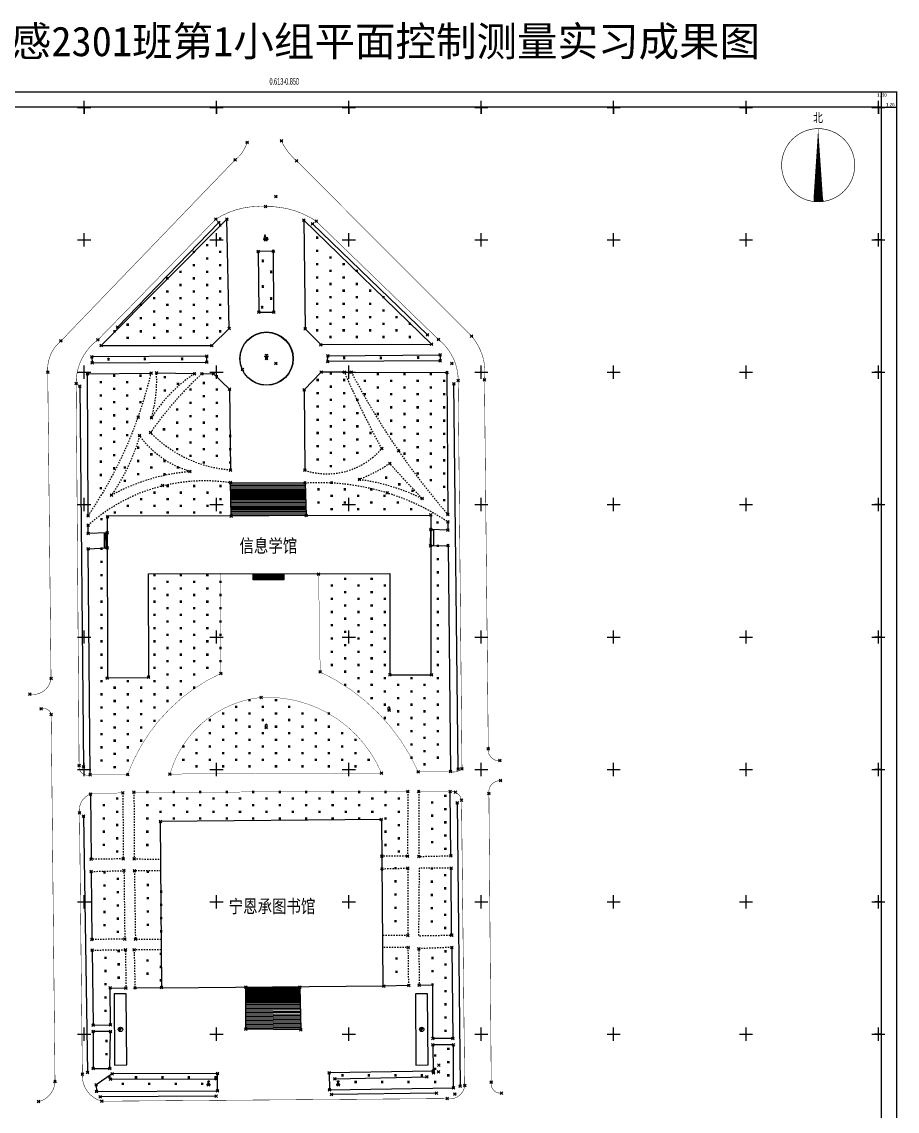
# Model space of a CAD drawing. Extents: x 807 to 1344, y 588 to 1295.
# Drawn here: x 976.2 to 1306.9, y 883.7 to 1295.1 of the extents above; entities that cross this region are included whole.
import ezdxf
from ezdxf.enums import TextEntityAlignment as Align

# ---------------------------------------------------------------- set-up
doc = ezdxf.new("R2010")
doc.units = 0
doc.header["$LTSCALE"] = 0.5
doc.header["$PDMODE"] = 35
doc.header["$PDSIZE"] = 0.5
doc.linetypes.add('X6', pattern=[2, 1, -1])
doc.layers.get('0').update_dxf_attribs({"linetype": 'CONTINUOUS'})
doc.layers.add('ASSIST', color=7, linetype='CONTINUOUS', plot=False)
for name, color, linetype in [('DLDW', 11, 'CONTINUOUS'), ('DLSS', 4, 'CONTINUOUS'), ('JMD', 6, 'CONTINUOUS'), ('TK', 7, 'CONTINUOUS'), ('ZBTZ', 3, 'CONTINUOUS'), ('ZDH', 1, 'CONTINUOUS')]:
    doc.layers.add(name, color=color, linetype=linetype)
doc.styles.add('HZ', font='rs.shx', dxfattribs={"width": 0.8, "bigfont": 'hztxt.shx'})
doc.styles.add('中等线体', font='')
doc.styles.add('等线体', font='simhei.ttf')
doc.styles.add('长等线体', font='', dxfattribs={"width": 0.8})
doc.styles.add('黑体', font='simhei.ttf')
doc.styles.get('中等线体').set_extended_font_data('FZZhongDengXian-Z07S')
doc.styles.get('长等线体').set_extended_font_data('FZXiDengXian-Z06S')
doc.linetypes.add('1137', pattern='A,0,-1e-09,[146,AAA.SHX,S=1,R=0,X=0,Y=0],-10', length=10)

# ---------------------------------------------------------------- blocks, each defined once
blk = doc.blocks.new('*U23')
at = {"linetype": 'Continuous'}
for points in [[(1.33, 1.33), (2, 0), (1, 4)], [(1.33, 1.33), (1, 4), (1, 0)], [(1.33, 1.33), (1, 0), (2, 0)]]:
    blk.add_solid(points, dxfattribs=at)
blk = doc.blocks.new('*U22')
at = {"linetype": 'Continuous'}
for points in [[(2.67, 0.67), (2.5, 2), (2.5, 0)], [(2.67, 0.67), (3, 0), (2.5, 2)], [(2.67, 0.67), (2.5, 0), (3, 0)]]:
    blk.add_solid(points, dxfattribs=at)
blk = doc.blocks.new('gc021')
for p, q in [((0.5, 0), (-0.5, 4)), ((-0.5, 0), (0.5, 0)), ((1, 0), (1, 2)), ((1, 2), (1.5, 0)), ((1.5, 0), (1, 0))]:
    blk.add_line(p, q)
for points in [[(-1.5, 0), (-0.5, 4)], [(-1.5, 0), (-0.5, 0)], [(1, 2), (0.5, 0), (1, 0)]]:
    blk.add_lwpolyline(points)
at = {"linetype": 'Continuous'}
for name in ['*U23', '*U22']:
    blk.add_blockref(name, (-1.5, 0), dxfattribs=at)
blk = doc.blocks.new('gc020')
at = {"linetype": 'Continuous', "flags": 128}
for points in [[(-1.2, 1.5), (-1.2, 2)], [(-0.6, 0.5), (-0.6, 1)], [(0, 0.5), (0, 2.5)], [(0.6, 0.5), (0.6, 1)], [(1.2, 1.5), (1.2, 2)]]:
    blk.add_lwpolyline(points, dxfattribs=at)
at = {"linetype": 'Continuous'}
blk.add_circle((0, 0), 0.5, dxfattribs=at)
for centre in [(-0.6, 2.5), (0, 1.5), (0.6, 2.5)]:
    blk.add_arc(centre, 0.6, 0, 180, dxfattribs=at)
blk = doc.blocks.new('gc122')
blk.add_circle((0, 0), 0.5)
blk = doc.blocks.new('gc107')
blk.add_hatch(color=256).paths.add_polyline_path([(-0.95, 0), (-0.95, 0.6), (0.95, 0.6), (0.95, 0)])
for points in [[(-1.35, 0), (1.35, 0)], [(-0.55, 0.6), (-0.2, 2)], [(0.55, 0.6), (0.2, 2)]]:
    blk.add_lwpolyline(points)
blk.add_lwpolyline([(-0.95, 0), (-0.95, 0.6), (0.95, 0.6), (0.95, 0)], close=True)
blk.add_circle((0, 2.55), 0.55)
blk = doc.blocks.new('gc106')
for p, q in [((-1, 0), (1, 0)), ((-0.6, 0), (-0.6, 2)), ((0.6, 0), (0.6, 2))]:
    blk.add_line(p, q)
blk.add_arc((0, 2), 0.6, 0, 180)
blk = doc.blocks.new('gc124')
for p, q in [((-0.75, 1.5), (0, 0)), ((-0.75, 0), (0.75, 0)), ((0, 0), (0, 1.5)), ((0, 0), (0.75, 1.5))]:
    blk.add_line(p, q)
blk = doc.blocks.new('gc182')
blk.add_line((0, 0), (0, 1.5))
blk.add_circle((0, 2), 0.5)
blk = doc.blocks.new('gc379')
for p, q in [((-0.4, 1.6), (-0.4, 0)), ((0.4, 1.6), (0.4, 0))]:
    blk.add_line(p, q)
blk = doc.blocks.new('gc297')
h = blk.add_hatch(color=256)
edge = h.paths.add_edge_path()
edge.add_line((-0.65, -1.25), (-0.4, -1.25))
edge.add_line((-0.4, -1.25), (-0.4, 0.15))
edge.add_line((-0.4, 0.15), (0.2, 0.15))
edge.add_arc((0.2, 0.7), 0.55, 270, 450)
edge.add_line((0.2, 1.25), (-0.65, 1.25))
edge.add_line((-0.65, 1.25), (-0.65, 0.15))
edge.add_line((-0.65, 0.15), (-0.65, -1.25))
edge = h.paths.add_edge_path(flags=16)
edge.add_arc((0.2, 0.7), 0.3, 270, 450)
edge.add_line((0.2, 1), (-0.4, 1))
edge.add_line((-0.4, 1), (-0.4, 0.4))
edge.add_line((-0.4, 0.4), (0.2, 0.4))
for p, q in [((-0.65, 1.25), (0.2, 1.25)), ((-0.65, 1.25), (-0.65, 0.15)), ((-0.65, 0.15), (-0.65, -1.25)), ((-0.4, 1), (-0.4, 0.4)), ((-0.4, 1), (0.2, 1)), ((-0.4, 0.4), (0.2, 0.4)), ((-0.4, 0.15), (0.2, 0.15)), ((-0.4, 0.15), (-0.4, -1.25)), ((-0.65, -1.25), (-0.4, -1.25))]:
    blk.add_line(p, q)
blk.add_circle((0, 0), 1.65)
for radius in [0.55, 0.3]:
    blk.add_arc((0.2, 0.7), radius, 270, 90)
blk = doc.blocks.new('aczbz')
for p, q in [((1.95, -14.21), (1.93, -14.28)), ((1.93, -14.28), (1.93, -14.64)), ((1.98, -14.64), (1.95, -14.21))]:
    blk.add_line(p, q)
at = {"const_width": 0.25}
blk.add_lwpolyline([(-14.88, 0, 1), (14.88, 0, 1)], format="xyb", close=True, dxfattribs=at)
blk.add_lwpolyline([(0, 14.8, 0, 3.8, 0), (0.03, -13.31, 3.8, 3.8, 0), (0.03, -14.25, 3.8, 3.8, 0)], format="xyseb")
at = {"const_width": 3.8}
blk.add_lwpolyline([(0.01, -14.21), (0.01, -14.69)], dxfattribs=at)
at = {"style": 'HZ'}
blk.add_text('北', height=4, dxfattribs=at).set_placement((-0.06, 19.36), align=Align.MIDDLE)

msp = doc.modelspace()

# ---------------------------------------------------------------- linework, layer by layer
at = {"linetype": 'Continuous'}
msp.add_circle((1068.68, 1167.91), 10.06, dxfattribs=at)
at = {"layer": 'ASSIST', "linetype": 'Continuous', "flags": 128}
for points in [[(1055.34, 1108.44), (1055.09, 1121.12), (1083.18, 1120.98), (1083.67, 1108.62)], [(1130.7, 1103.38), (1131.67, 1103.38), (1131.78, 1097.19), (1130.59, 1097.22)], [(1007.45, 1102.04), (1008.46, 1102.06), (1008.48, 1096.44), (1007.48, 1096.38)], [(1007.45, 1102.03), (1008.46, 1102.06), (1008.48, 1096.44), (1007.48, 1096.38)], [(1063.58, 1084.35), (1063.62, 1086.65), (1075.13, 1086.65), (1075.21, 1084.38)], [(1060.78, 914.74), (1060.77, 930.58), (1081.22, 930.58), (1081.56, 914.48)]]:
    msp.add_lwpolyline(points, close=True, dxfattribs=at)
at = {"layer": 'DLDW', "linetype": 'Continuous'}
msp.add_circle((1068.64, 1167.86), 9.99, dxfattribs=at)
at = {"layer": 'DLSS', "linetype": 'Continuous', "flags": 128}
for points, const_width in [([(1061.3, 1249.57, -0.158404), (1056.74, 1242.91), (991, 1174.58, 0.24374), (985.99, 1162.83), (987.24, 1047.15, -0.430685), (979.28, 1041.17)], 0.175), ([(1156.8, 1016.1, -0.485346), (1152.42, 1020.6), (1150.97, 1159.91, 0.215964), (1146.11, 1176.37), (1080.01, 1242.58, -0.10717), (1074.25, 1250.1)], 0.175), ([(1138.1, 1011.94, 0.23806), (1142.48, 1012.98), (1141.05, 1159.58, 0.231253), (1133.57, 1175.15), (1087.41, 1219.81, 0.156271), (1068.27, 1225.31, 0.162016), (1049.52, 1220.58), (1004.97, 1175.01, 0.245251), (996.75, 1158.45), (997.84, 1014.29, 0.544826), (1002.01, 1010.73)], 0.175), ([(1002.01, 1010.73), (1016.19, 1010.92, -0.199091), (1051.4, 1049.04), (1051.4, 1086.95)], 0.125), ([(1138.1, 1011.94), (1125.98, 1011.81, 0.180804), (1088.92, 1049.58), (1088.3, 1086.57)], 0.125), ([(983.5, 1035.69, -0.433817), (987.3, 1033.53), (988.74, 894.96, -0.336595), (982.52, 887.34)], 0.175), ([(1157.41, 890.53, -0.49517), (1153.53, 894.65), (1152.65, 1003.73, -0.468189), (1157.07, 1008.54)], 0.175), ([(1002.16, 1003.5, 0.354811), (997.99, 996.42), (999.08, 897.7, 0.360819), (1006.48, 887.49), (1136.88, 888.49, 0.439233), (1143.51, 893.4), (1142.3, 1001.16, 0.402054), (1138.01, 1004.39)], 0.175)]:
    msp.add_lwpolyline(points, format="xyb", dxfattribs=dict(at, const_width=const_width))
for points in [[(1006.12, 1172.86), (1047.95, 1172.81), (1054.52, 1179.31), (1053.7, 1220.58), (1006.12, 1172.86)], [(1082.73, 1220.22), (1083.29, 1179.12), (1089.21, 1173.17), (1130.98, 1173.36), (1082.73, 1220.22)], [(1065.43, 1208.41), (1065.68, 1185.45), (1071.4, 1185.4), (1071.22, 1208.43), (1065.43, 1208.41)], [(1002.68, 1168.53), (1002.74, 1166.31), (1046.07, 1166.6), (1046.05, 1168.81), (1002.68, 1168.53)], [(1134.22, 1169.28), (1134.24, 1167.03), (1091.74, 1166.8), (1091.82, 1168.97), (1134.22, 1169.28)], [(1001.24, 1108.57), (1000.98, 1162.21), (1025.03, 1162.44)], [(1027.07, 1162.51), (1041.38, 1162.22)], [(1044.21, 1162.22), (1048.56, 1162.17), (1054.71, 1156.35), (1055.04, 1125.8)], [(1098.11, 1162.84), (1089.33, 1162.8), (1082.89, 1156.14), (1083.14, 1125.72)], [(1100.67, 1162.83), (1136.82, 1162.64), (1137.12, 1109.09)], [(1008.46, 1102.06), (1001.24, 1101.9), (1001.26, 1105.07)], [(1137.18, 1106.28), (1137.16, 1103.15), (1130.7, 1103.38)], [(1002.01, 1010.73), (1001.22, 1096.07), (1008.48, 1096.44)], [(1130.59, 1097.22), (1137.2, 1097.28), (1138.1, 1011.94)], [(1138.3, 980.19), (1138.01, 1004.39)], [(1002.16, 1003.5), (1002.36, 978.88)], [(1138.54, 950.21), (1138.39, 975.47)], [(1002.38, 974.23), (1002.7, 948.53)], [(1002.73, 944.57), (1003.1, 916.26), (1009.69, 916.29), (1009.58, 930.28), (1015.51, 930.17)], [(1138.62, 945.58), (1139.06, 911.19), (1131.49, 911.18), (1131.53, 931.16), (1126.25, 931.28)], [(1018.96, 930.26), (1028.95, 930.45)], [(1122.38, 931.2), (1112.95, 930.96)], [(1092.26, 898.15), (1092.39, 891.85), (1139.24, 892.5), (1139.28, 908.78), (1131.5, 908.75), (1131.65, 898.84), (1092.26, 898.15)], [(1004.28, 893.66), (1004.39, 891.12), (1050.15, 891.46), (1050.15, 897.95), (1010.3, 897.79), (1004.28, 893.66)]]:
    msp.add_lwpolyline(points, dxfattribs=at)
at = {"layer": 'DLSS', "linetype": 'X6', "flags": 128}
for points in [[(1001.24, 1108.57, 0.032898), (1011.93, 1126.56, 0.032898), (1020.17, 1145.8, 0.013619), (1022.83, 1154.05, 0.013619), (1025.03, 1162.44)], [(1055.04, 1125.8, -0.18565), (1024.86, 1139.95, -0.05277), (1044.21, 1162.22)], [(1041.38, 1162.22, 0.104745), (1025.14, 1145.49, 0.086709), (1027.07, 1162.51)], [(1083.14, 1125.72, 0.302383), (1112.2, 1133.94, -0.023537), (1098.11, 1162.84)], [(1100.67, 1162.83, 0.015667), (1109.15, 1147.67, 0.015667), (1118.56, 1133.07, 0.013682), (1127.51, 1120.82, 0.013682), (1137.12, 1109.09)], [(1020.7, 1138.83, -0.083109), (1010.06, 1116.36, -0.106533), (1039.72, 1125.34, -0.170498), (1020.7, 1138.83)], [(1115.23, 1128.31, -0.058652), (1103.75, 1122.32, -0.083518), (1127.49, 1115.04, -0.010408), (1115.23, 1128.31)], [(1001.26, 1105.07, -0.060999), (1014.42, 1114.22, -0.060999), (1029.39, 1119.93, -0.049129), (1042.18, 1121.79, -0.049129), (1055.09, 1121.12)], [(1083.18, 1120.98, -0.045242), (1098.87, 1120.54, -0.045242), (1114.22, 1117.27, -0.036769), (1126.11, 1112.62, -0.036769), (1137.18, 1106.28)]]:
    msp.add_lwpolyline(points, format="xyb", dxfattribs=at)
at = {"layer": 'DLSS', "linetype": 'Continuous', "const_width": 0.125, "flags": 128}
msp.add_lwpolyline([(1032.16, 1011.03, -0.305974), (1066.58, 1039.99, -0.314408), (1112.07, 1011.39)], format="xyb", close=True, dxfattribs=at)
at = {"layer": 'DLSS', "linetype": 'Continuous', "flags": 128}
for points, const_width in [([(1002.01, 1010.73), (1016.19, 1010.92)], 0.075), ([(1002.16, 1003.5), (1014.36, 1003.95)], 0.125), ([(1018.56, 1004.16), (1121.98, 1004.4)], 0.125), ([(1126.12, 1004.41), (1138.01, 1004.39)], 0.125)]:
    msp.add_lwpolyline(points, dxfattribs=dict(at, const_width=const_width))
at = {"layer": 'DLSS', "linetype": 'X6', "flags": 128}
for points in [[(1014.36, 1003.95), (1014.53, 978.98), (1002.36, 978.88)], [(1018.56, 1004.16), (1018.69, 979), (1028.66, 978.86)], [(1121.98, 1004.4), (1121.94, 979.97), (1112.18, 980.07)], [(1126.12, 1004.41), (1126.21, 979.91), (1138.3, 980.19)], [(1112.27, 975.27), (1121.97, 975.5), (1122, 950.11), (1112.64, 950.11)], [(1138.39, 975.47), (1126.3, 975.47), (1126.07, 949.98), (1138.54, 950.21)], [(1002.38, 974.23), (1014.79, 974.57), (1015.1, 948.73), (1002.7, 948.53)], [(1028.7, 974.52), (1018.73, 974.52), (1019.11, 948.73), (1028.75, 948.73)], [(1002.73, 944.57), (1015.37, 944.64), (1015.51, 930.17)], [(1028.8, 944.66), (1018.63, 944.66), (1018.96, 930.26)], [(1122.38, 931.2), (1122.19, 945.53), (1112.58, 945.53)], [(1138.62, 945.58), (1126.24, 945.09), (1126.25, 931.28)]]:
    msp.add_lwpolyline(points, dxfattribs=at)
at = {"layer": 'DLSS', "linetype": 'Continuous', "flags": 128}
for points in [[(1015.64, 928.1), (1011.15, 928.06), (1011.26, 901.12), (1015.88, 901.22)], [(1129.43, 928.06), (1124.94, 928.02), (1125.05, 901.08), (1129.67, 901.18)], [(1003.11, 899.84), (1009.5, 899.85), (1009.72, 913.82), (1003.11, 913.85)]]:
    msp.add_lwpolyline(points, close=True, dxfattribs=at)
at = {"layer": 'JMD', "linetype": 'Continuous'}
for p, q in [((1055.09, 1121.12), (1083.18, 1120.98)), ((1055.1, 1120.62), (1083.2, 1120.49)), ((1055.11, 1120.12), (1083.22, 1120.01)), ((1055.12, 1119.62), (1083.24, 1119.52)), ((1055.13, 1119.12), (1083.26, 1119.03)), ((1055.14, 1118.62), (1083.28, 1118.54)), ((1055.15, 1118.12), (1083.3, 1118.06)), ((1055.16, 1117.62), (1083.32, 1117.57)), ((1055.17, 1117.12), (1083.33, 1117.08)), ((1055.18, 1116.62), (1083.35, 1116.59)), ((1055.19, 1116.12), (1083.37, 1116.11)), ((1055.2, 1115.62), (1083.39, 1115.62)), ((1055.21, 1115.12), (1083.41, 1115.13)), ((1055.22, 1114.62), (1083.43, 1114.64)), ((1055.23, 1114.12), (1083.45, 1114.16)), ((1055.24, 1113.62), (1083.47, 1113.67)), ((1055.25, 1113.12), (1083.49, 1113.18)), ((1055.26, 1112.62), (1083.51, 1112.69)), ((1055.27, 1112.12), (1083.53, 1112.21)), ((1055.28, 1111.62), (1083.55, 1111.72)), ((1055.29, 1111.12), (1083.57, 1111.23)), ((1055.29, 1110.62), (1083.58, 1110.74)), ((1055.3, 1110.12), (1083.6, 1110.26)), ((1055.31, 1109.62), (1083.62, 1109.77)), ((1055.32, 1109.12), (1083.64, 1109.28)), ((1055.33, 1108.62), (1083.66, 1108.79)), ((1007.46, 1102.03), (1007.48, 1096.38)), ((1007.96, 1102.04), (1008.03, 1096.4)), ((1008.46, 1102.06), (1008.48, 1096.44)), ((1063.61, 1086.15), (1075.15, 1086.16)), ((1063.62, 1086.65), (1075.13, 1086.65)), ((1063.58, 1084.65), (1075.2, 1084.68)), ((1063.59, 1085.15), (1075.18, 1085.17)), ((1063.6, 1085.65), (1075.17, 1085.66)), ((1060.77, 930.58), (1081.22, 930.58)), ((1060.77, 930.08), (1081.23, 930.07)), ((1060.77, 929.58), (1081.24, 929.56)), ((1060.77, 929.08), (1081.25, 929.05)), ((1060.77, 928.58), (1081.26, 928.55)), ((1060.77, 928.08), (1081.27, 928.04)), ((1060.77, 927.58), (1081.28, 927.53)), ((1060.77, 927.08), (1081.3, 927.02)), ((1060.77, 926.58), (1081.31, 926.51)), ((1060.77, 926.08), (1081.32, 926.01)), ((1060.77, 925.58), (1081.33, 925.5)), ((1060.77, 925.08), (1081.34, 924.99)), ((1060.77, 924.58), (1081.35, 924.48)), ((1060.77, 924.08), (1081.36, 923.97)), ((1060.77, 923.58), (1081.37, 923.47)), ((1060.77, 923.08), (1081.38, 922.96)), ((1060.77, 922.58), (1081.39, 922.45)), ((1060.77, 922.08), (1081.4, 921.94)), ((1060.77, 921.58), (1081.41, 921.43)), ((1060.77, 921.08), (1081.42, 920.93)), ((1060.77, 920.58), (1081.43, 920.42)), ((1060.77, 920.08), (1081.44, 919.91)), ((1060.77, 919.58), (1081.45, 919.4)), ((1060.77, 919.08), (1081.46, 918.89)), ((1060.77, 918.58), (1081.47, 918.39)), ((1060.77, 918.08), (1081.49, 917.88)), ((1060.77, 917.58), (1081.5, 917.37)), ((1060.77, 917.08), (1081.51, 916.86)), ((1060.77, 916.58), (1081.52, 916.36)), ((1060.77, 916.08), (1081.53, 915.85)), ((1060.78, 915.58), (1081.54, 915.34)), ((1060.78, 915.08), (1081.55, 914.83))]:
    msp.add_line(p, q, dxfattribs=at)
for points in [[(1055.34, 1108.44), (1055.09, 1121.12)], [(1083.18, 1120.98), (1083.67, 1108.62)], [(1130.7, 1103.38), (1131.67, 1103.38)], [(1007.45, 1102.03), (1008.46, 1102.06)], [(1007.58, 1102.06), (1008.46, 1102.06)], [(1008.48, 1096.44), (1007.48, 1096.38)], [(1008.48, 1096.44), (1007.48, 1096.38)], [(1131.78, 1097.19), (1130.59, 1097.22)], [(1063.58, 1084.35), (1063.62, 1086.65)], [(1075.13, 1086.65), (1075.21, 1084.38)], [(1060.78, 914.74), (1060.77, 930.58)], [(1060.78, 914.74), (1060.77, 930.58)], [(1081.22, 930.58), (1081.56, 914.48)], [(1081.22, 930.58), (1081.56, 914.48)]]:
    msp.add_lwpolyline(points, dxfattribs=at)
at = {"layer": 'JMD', "linetype": 'Continuous', "flags": 128}
for points in [[(1008.46, 1108.42), (1008.57, 1047.42), (1024.13, 1047.45), (1024.05, 1086.6), (1115.19, 1086.77), (1115.27, 1048.5), (1130.9, 1048.53), (1130.79, 1108.65)], [(1028.49, 993.09), (1029.03, 930.34), (1112.73, 931.06), (1112.19, 993.81)]]:
    msp.add_lwpolyline(points, close=True, dxfattribs=at)
at = {"layer": 'TK', "linetype": 'Continuous'}
for p, q in [((1300.9, 1262.82), (1300.9, 1268.32)), ((999.78, 1260.27), (999.78, 1265.27)), ((1049.78, 1260.27), (1049.78, 1265.27)), ((1099.78, 1260.27), (1099.78, 1265.27)), ((1149.78, 1260.27), (1149.78, 1265.27)), ((1199.78, 1260.27), (1199.78, 1265.27)), ((1249.78, 1260.27), (1249.78, 1265.27)), ((1299.78, 1260.27), (1299.78, 1265.27)), ((997.28, 1262.77), (1002.28, 1262.77)), ((999.78, 1262.82), (999.78, 1260.32)), ((1047.28, 1262.77), (1052.28, 1262.77)), ((1049.78, 1262.82), (1049.78, 1260.32)), ((1097.28, 1262.77), (1102.28, 1262.77)), ((1099.78, 1262.82), (1099.78, 1260.32)), ((1147.28, 1262.77), (1152.28, 1262.77)), ((1149.78, 1262.82), (1149.78, 1260.32)), ((1197.28, 1262.77), (1202.28, 1262.77)), ((1199.78, 1262.82), (1199.78, 1260.32)), ((1247.28, 1262.77), (1252.28, 1262.77)), ((1249.78, 1262.82), (1249.78, 1260.32)), ((1297.28, 1262.77), (1302.28, 1262.77)), ((1300.9, 1262.77), (1298.4, 1262.77)), ((1299.78, 1262.82), (1299.78, 1260.32)), ((1300.9, 1262.82), (1306.4, 1262.82)), ((999.78, 1210.27), (999.78, 1215.27)), ((1049.78, 1210.27), (1049.78, 1215.27)), ((1099.78, 1210.27), (1099.78, 1215.27)), ((1149.78, 1210.27), (1149.78, 1215.27)), ((1199.78, 1210.27), (1199.78, 1215.27)), ((1249.78, 1210.27), (1249.78, 1215.27)), ((1299.78, 1210.27), (1299.78, 1215.27)), ((997.28, 1212.77), (1002.28, 1212.77)), ((1047.28, 1212.77), (1052.28, 1212.77)), ((1097.28, 1212.77), (1102.28, 1212.77)), ((1147.28, 1212.77), (1152.28, 1212.77)), ((1197.28, 1212.77), (1202.28, 1212.77)), ((1247.28, 1212.77), (1252.28, 1212.77)), ((1297.28, 1212.77), (1302.28, 1212.77)), ((1300.9, 1212.77), (1298.4, 1212.77)), ((999.78, 1160.27), (999.78, 1165.27)), ((1049.78, 1160.27), (1049.78, 1165.27)), ((1099.78, 1160.27), (1099.78, 1165.27)), ((1149.78, 1160.27), (1149.78, 1165.27)), ((1199.78, 1160.27), (1199.78, 1165.27)), ((1249.78, 1160.27), (1249.78, 1165.27)), ((1299.78, 1160.27), (1299.78, 1165.27)), ((997.28, 1162.77), (1002.28, 1162.77)), ((1047.28, 1162.77), (1052.28, 1162.77)), ((1097.28, 1162.77), (1102.28, 1162.77)), ((1147.28, 1162.77), (1152.28, 1162.77)), ((1197.28, 1162.77), (1202.28, 1162.77)), ((1247.28, 1162.77), (1252.28, 1162.77)), ((1297.28, 1162.77), (1302.28, 1162.77)), ((1300.9, 1162.77), (1298.4, 1162.77)), ((999.78, 1110.27), (999.78, 1115.27)), ((1049.78, 1110.27), (1049.78, 1115.27)), ((1099.78, 1110.27), (1099.78, 1115.27)), ((1149.78, 1110.27), (1149.78, 1115.27)), ((1199.78, 1110.27), (1199.78, 1115.27)), ((1249.78, 1110.27), (1249.78, 1115.27)), ((1299.78, 1110.27), (1299.78, 1115.27)), ((997.28, 1112.77), (1002.28, 1112.77)), ((1047.28, 1112.77), (1052.28, 1112.77)), ((1097.28, 1112.77), (1102.28, 1112.77)), ((1147.28, 1112.77), (1152.28, 1112.77)), ((1197.28, 1112.77), (1202.28, 1112.77)), ((1247.28, 1112.77), (1252.28, 1112.77)), ((1297.28, 1112.77), (1302.28, 1112.77)), ((1300.9, 1112.77), (1298.4, 1112.77)), ((997.28, 1062.77), (1002.28, 1062.77)), ((999.78, 1060.27), (999.78, 1065.27)), ((1047.28, 1062.77), (1052.28, 1062.77)), ((1049.78, 1060.27), (1049.78, 1065.27)), ((1097.28, 1062.77), (1102.28, 1062.77)), ((1099.78, 1060.27), (1099.78, 1065.27)), ((1147.28, 1062.77), (1152.28, 1062.77)), ((1149.78, 1060.27), (1149.78, 1065.27)), ((1197.28, 1062.77), (1202.28, 1062.77)), ((1199.78, 1060.27), (1199.78, 1065.27)), ((1247.28, 1062.77), (1252.28, 1062.77)), ((1249.78, 1060.27), (1249.78, 1065.27)), ((1297.28, 1062.77), (1302.28, 1062.77)), ((1300.9, 1062.77), (1298.4, 1062.77)), ((1299.78, 1060.27), (1299.78, 1065.27)), ((997.28, 1012.77), (1002.28, 1012.77)), ((999.78, 1010.27), (999.78, 1015.27)), ((1047.28, 1012.77), (1052.28, 1012.77)), ((1049.78, 1010.27), (1049.78, 1015.27)), ((1097.28, 1012.77), (1102.28, 1012.77)), ((1099.78, 1010.27), (1099.78, 1015.27)), ((1147.28, 1012.77), (1152.28, 1012.77)), ((1149.78, 1010.27), (1149.78, 1015.27)), ((1197.28, 1012.77), (1202.28, 1012.77)), ((1199.78, 1010.27), (1199.78, 1015.27)), ((1247.28, 1012.77), (1252.28, 1012.77)), ((1249.78, 1010.27), (1249.78, 1015.27)), ((1297.28, 1012.77), (1302.28, 1012.77)), ((1300.9, 1012.77), (1298.4, 1012.77)), ((1299.78, 1010.27), (1299.78, 1015.27)), ((997.28, 962.77), (1002.28, 962.77)), ((999.78, 960.27), (999.78, 965.27)), ((1047.28, 962.77), (1052.28, 962.77)), ((1049.78, 960.27), (1049.78, 965.27)), ((1097.28, 962.77), (1102.28, 962.77)), ((1099.78, 960.27), (1099.78, 965.27)), ((1147.28, 962.77), (1152.28, 962.77)), ((1149.78, 960.27), (1149.78, 965.27)), ((1197.28, 962.77), (1202.28, 962.77)), ((1199.78, 960.27), (1199.78, 965.27)), ((1247.28, 962.77), (1252.28, 962.77)), ((1249.78, 960.27), (1249.78, 965.27)), ((1297.28, 962.77), (1302.28, 962.77)), ((1300.9, 962.77), (1298.4, 962.77)), ((1299.78, 960.27), (1299.78, 965.27)), ((999.78, 910.27), (999.78, 915.27)), ((1049.78, 910.27), (1049.78, 915.27)), ((1099.78, 910.27), (1099.78, 915.27)), ((1149.78, 910.27), (1149.78, 915.27)), ((1199.78, 910.27), (1199.78, 915.27)), ((1249.78, 910.27), (1249.78, 915.27)), ((1299.78, 910.27), (1299.78, 915.27)), ((997.28, 912.77), (1002.28, 912.77)), ((1047.28, 912.77), (1052.28, 912.77)), ((1097.28, 912.77), (1102.28, 912.77)), ((1147.28, 912.77), (1152.28, 912.77)), ((1197.28, 912.77), (1202.28, 912.77)), ((1247.28, 912.77), (1252.28, 912.77)), ((1297.28, 912.77), (1302.28, 912.77)), ((1300.9, 912.77), (1298.4, 912.77))]:
    msp.add_line(p, q, dxfattribs=at)
at = {"layer": 'TK', "linetype": 'Continuous', "const_width": 0.5, "flags": 128}
msp.add_lwpolyline([(844.03, 607.02), (1306.65, 607.02), (1306.65, 1268.57), (844.03, 1268.57)], close=True, dxfattribs=at)
at = {"layer": 'TK', "linetype": 'Continuous', "flags": 128}
msp.add_lwpolyline([(849.78, 612.77), (1300.9, 612.77), (1300.9, 1262.82), (849.78, 1262.82)], close=True, dxfattribs=at)
at = {"layer": 'ZBTZ', "linetype": '1137', "flags": 128}
for points in [[(1050.57, 1219.28), (1012.39, 1179.75)], [(1086.03, 1218.76), (1129.4, 1176.94)], [(998.09, 1157.5), (999.56, 1013.71)], [(1141.07, 1012.86), (1139.42, 1158.43)], [(1140.72, 1000.15), (1141.75, 893.19)], [(999.55, 995.16), (1001.03, 898.36)], [(1009.75, 895.85), (1049.57, 895.9)], [(1094.42, 895.91), (1129.23, 896.73)]]:
    msp.add_lwpolyline(points, dxfattribs=at)
for points, elevation in [([(1049.6, 889.41), (1005.84, 889.09)], 499.53), ([(1132.84, 890.54), (1093.23, 890.07)], 500.5)]:
    msp.add_lwpolyline(points, dxfattribs=dict(at, elevation=elevation))
at = {"layer": 'ZDH', "color": 1, "linetype": 'Continuous'}
for p in [(1074.25, 1250.1), (1061.3, 1249.57), (1056.74, 1242.91), (1080.01, 1242.58), (1068.27, 1225.31), (1072.21, 1229.08), (1049.52, 1220.58), (1050.57, 1219.28), (1053.7, 1220.58), (1082.73, 1220.22), (1086.03, 1218.76), (1087.41, 1219.81), (1068.44, 1212.78), (1065.43, 1208.41), (1071.22, 1208.43), (1065.68, 1185.45), (1071.4, 1185.4), (1012.39, 1179.75), (1054.52, 1179.31), (1083.29, 1179.12), (1129.4, 1176.94), (1146.11, 1176.37), (991, 1174.58), (1004.97, 1175.01), (1006.12, 1172.86), (1047.95, 1172.81), (1089.21, 1173.17), (1130.98, 1173.36), (1133.57, 1175.15), (1002.68, 1168.53), (1046.05, 1168.81), (1068.68, 1167.91), (1091.82, 1168.97), (1134.22, 1169.28), (1002.74, 1166.31), (1046.07, 1166.6), (1059.51, 1163.79), (1072.21, 1166.08), (1091.74, 1166.8), (1134.24, 1167.03), (1138.69, 1166.08), (1138.69, 1166.08), (985.99, 1162.83), (1000.98, 1162.21), (1025.03, 1162.44), (1027.07, 1162.51), (1041.38, 1162.22), (1044.21, 1162.22), (1048.56, 1162.17), (1089.33, 1162.8), (1098.11, 1162.84), (1100.67, 1162.83), (1136.82, 1162.64), (1141.05, 1159.58), (1150.97, 1159.91), (996.75, 1158.45), (998.09, 1157.5), (1054.71, 1156.35), (1082.89, 1156.14), (1139.42, 1158.43), (1020.17, 1145.8), (1025.14, 1145.49), (1024.86, 1139.95), (1020.7, 1138.83), (1112.2, 1133.94), (1118.56, 1133.07), (1115.23, 1128.31), (1039.72, 1125.34), (1055.04, 1125.8), (1083.14, 1125.72), (1029.39, 1119.93), (1055.09, 1121.12), (1083.18, 1120.98), (1103.75, 1122.32), (1010.06, 1116.36), (1114.22, 1117.27), (1127.49, 1115.04), (1001.24, 1108.57), (1008.6, 1108.14), (1055.34, 1108.44), (1083.67, 1108.62), (1130.67, 1108.92), (1137.12, 1109.09), (1137.18, 1106.28), (1001.26, 1105.07), (1008.46, 1102.06), (1130.7, 1103.38), (1137.16, 1103.15), (1001.24, 1101.9), (1001.22, 1096.07), (1008.48, 1096.44), (1130.59, 1097.22), (1137.2, 1097.28), (1088.3, 1086.57), (1051.4, 1049.04), (1088.92, 1049.58), (1115.28, 1048.49), (1131.02, 1048.55), (987.24, 1047.15), (1008.43, 1047.3), (1024.11, 1047.57), (979.28, 1041.17), (1066.58, 1039.99), (983.5, 1035.69), (987.3, 1033.53), (1114.92, 1035.13), (1068.56, 1028.56), (1152.42, 1020.6), (1156.8, 1016.1), (997.84, 1014.29), (999.56, 1013.71), (1112.07, 1011.39), (1125.98, 1011.81), (1138.1, 1011.94), (1141.07, 1012.86), (1142.48, 1012.98), (1002.01, 1010.73), (1016.19, 1010.92), (1032.16, 1011.03), (1157.07, 1008.54), (1002.16, 1003.5), (1014.36, 1003.95), (1018.56, 1004.16), (1121.98, 1004.4), (1126.12, 1004.41), (1138.01, 1004.39), (1140.03, 1004.19), (1152.65, 1003.73), (1140.72, 1000.15), (1142.3, 1001.16), (997.99, 996.42), (999.55, 995.16), (1028.57, 993.09), (1111.98, 993.81), (1002.36, 978.88), (1014.53, 978.98), (1018.69, 979), (1112.18, 980.07), (1121.94, 979.97), (1126.21, 979.91), (1138.3, 980.19), (1014.79, 974.57), (1018.73, 974.52), (1112.27, 975.27), (1121.97, 975.5), (1138.39, 975.47), (1002.38, 974.23), (1122, 950.11), (1138.6, 950.17), (1138.54, 950.21), (1002.7, 948.53), (1015.1, 948.73), (1019.11, 948.73), (1122.19, 945.53), (1138.62, 945.58), (1002.73, 944.57), (1015.37, 944.64), (1018.63, 944.66), (1126.24, 945.09), (1138.62, 945.52), (1009.58, 930.28), (1015.51, 930.17), (1018.96, 930.26), (1028.95, 930.45), (1060.77, 930.58), (1081.22, 930.58), (1112.95, 930.96), (1122.38, 931.2), (1126.25, 931.28), (1003.1, 916.26), (1003.11, 913.85), (1009.69, 916.29), (1009.72, 913.82), (1060.78, 914.74), (1081.56, 914.48), (1131.49, 911.18), (1131.5, 908.75), (1139.06, 911.19), (1139.28, 908.78), (1133.73, 901.1), (999.08, 897.7), (1001.03, 898.36), (1003.11, 899.84), (1009.5, 899.85), (1010.3, 897.79), (1050.15, 897.95), (1092.26, 898.15), (1129.23, 896.73), (1131.65, 898.84), (1131.74, 898.27), (1133.62, 898.55), (988.74, 894.96), (1004.28, 893.66), (1009.75, 895.85), (1046.74, 893.67), (1049.57, 895.9), (1094.42, 895.91), (1095.71, 893.69), (1139.24, 892.5), (1141.75, 893.19), (1143.51, 893.4), (1153.53, 894.65), (1004.39, 891.12), (1005.84, 889.09), (1049.6, 889.41), (1050.15, 891.46), (1092.39, 891.85), (1093.23, 890.07), (1132.84, 890.54), (1136.88, 888.49), (1139.81, 890.22), (1157.41, 890.53), (982.52, 887.34), (1006.48, 887.49)]:
    msp.add_point(p, dxfattribs=at)

# ---------------------------------------------------------------- block references
at = {"layer": 'DLDW', "linetype": 'Continuous', "xscale": 0.5, "yscale": 0.5, "zscale": 0.5}
for name, p in [('gc021', (1068.44, 1212.78)), ('gc020', (1068.64, 1167.86)), ('gc106', (1114.92, 1035.13)), ('gc106', (1068.56, 1028.56)), ('gc107', (1046.74, 893.67)), ('gc107', (1095.71, 893.69))]:
    msp.add_blockref(name, p, dxfattribs=at)
at = {"layer": 'DLSS', "linetype": 'Continuous', "xscale": 0.5, "yscale": 0.5, "zscale": 0.5}
for name, p in [('gc297', (1013.48, 914.63)), ('gc297', (1127.27, 914.59)), ('gc182', (1131.74, 898.27))]:
    msp.add_blockref(name, p, dxfattribs=at)
at = {"layer": 'TK', "linetype": 'Continuous', "xscale": 0.9286623856465435, "yscale": 0.9286623856465435, "zscale": 0.9286623856465435}
msp.add_blockref('aczbz', (1277.04, 1240.93), dxfattribs=at)
at = {"layer": 'ZBTZ', "linetype": 'Continuous', "xscale": 0.5, "yscale": 0.5}
for name, p in [('gc379', (1051.12, 1217.81)), ('gc379', (1051.12, 1212.81)), ('gc379', (1087.73, 1213.17)), ('gc379', (1046.12, 1210.31)), ('gc379', (1041.12, 1207.81)), ('gc379', (1046.12, 1205.31)), ('gc379', (1051.12, 1207.81)), ('gc379', (1087.73, 1208.17)), ('gc379', (1092.73, 1205.67)), ('gc379', (1041.12, 1202.81)), ('gc379', (1051.12, 1202.81)), ('gc379', (1087.73, 1203.17)), ('gc379', (1092.73, 1200.67)), ('gc379', (1097.73, 1203.17)), ('gc379', (1102.73, 1200.67)), ('gc379', (1031.12, 1197.81)), ('gc379', (1036.12, 1200.31)), ('gc379', (1041.12, 1197.81)), ('gc379', (1046.12, 1200.31)), ('gc379', (1051.12, 1197.81)), ('gc124', (1070.43, 1200.4)), ('gc379', (1087.73, 1198.17)), ('gc379', (1097.73, 1198.17)), ('gc379', (1031.12, 1192.81)), ('gc379', (1036.12, 1195.31)), ('gc379', (1041.12, 1192.81)), ('gc379', (1046.12, 1195.31)), ('gc379', (1051.12, 1192.81)), ('gc379', (1087.73, 1193.17)), ('gc379', (1092.73, 1195.67)), ('gc379', (1097.73, 1193.17)), ('gc379', (1102.73, 1195.67)), ('gc379', (1107.73, 1193.17)), ('gc379', (1026.12, 1190.31)), ('gc379', (1036.12, 1190.31)), ('gc379', (1046.12, 1190.31)), ('gc124', (1070.43, 1190.4)), ('gc379', (1087.73, 1188.17)), ('gc379', (1092.73, 1190.67)), ('gc379', (1097.73, 1188.17)), ('gc379', (1102.73, 1190.67)), ('gc379', (1107.73, 1188.17)), ('gc379', (1112.73, 1190.67)), ('gc379', (1021.12, 1187.81)), ('gc379', (1026.12, 1185.31)), ('gc379', (1031.12, 1187.81)), ('gc379', (1036.12, 1185.31)), ('gc379', (1041.12, 1187.81)), ('gc379', (1046.12, 1185.31)), ('gc379', (1051.12, 1187.81)), ('gc379', (1092.73, 1185.67)), ('gc379', (1102.73, 1185.67)), ('gc379', (1112.73, 1185.67)), ('gc379', (1016.12, 1180.31)), ('gc379', (1021.12, 1182.81)), ('gc379', (1026.12, 1180.31)), ('gc379', (1031.12, 1182.81)), ('gc379', (1036.12, 1180.31)), ('gc379', (1041.12, 1182.81)), ('gc379', (1046.12, 1180.31)), ('gc379', (1051.12, 1182.81)), ('gc379', (1087.73, 1183.17)), ('gc379', (1092.73, 1180.67)), ('gc379', (1097.73, 1183.17)), ('gc379', (1102.73, 1180.67)), ('gc379', (1107.73, 1183.17)), ('gc379', (1112.73, 1180.67)), ('gc379', (1117.73, 1183.17)), ('gc379', (1122.73, 1180.67)), ('gc379', (1011.12, 1177.81)), ('gc379', (1021.12, 1177.81)), ('gc379', (1031.12, 1177.81)), ('gc379', (1041.12, 1177.81)), ('gc379', (1051.12, 1177.81)), ('gc379', (1087.73, 1178.17)), ('gc379', (1097.73, 1178.17)), ('gc379', (1107.73, 1178.17)), ('gc379', (1117.73, 1178.17)), ('gc379', (1016.12, 1175.31)), ('gc379', (1026.12, 1175.31)), ('gc379', (1036.12, 1175.31)), ('gc379', (1046.12, 1175.31)), ('gc379', (1092.73, 1175.67)), ('gc379', (1102.73, 1175.67)), ('gc379', (1112.73, 1175.67)), ('gc379', (1122.73, 1175.67)), ('gc124', (1036.81, 1167.63)), ('gc124', (1097.98, 1167.92)), ('gc124', (1111.78, 1168)), ('gc124', (1125.92, 1168.08)), ('gc124', (1008.89, 1167.46)), ('gc124', (1022.67, 1167.54)), ('gc379', (1010.98, 1161.07)), ('gc379', (1020.98, 1161.07)), ('gc379', (1030.14, 1160.49)), ('gc379', (1049.86, 1160.8)), ('gc379', (1087.89, 1159.42)), ('gc379', (1092.89, 1161.92)), ('gc379', (1097.89, 1159.42)), ('gc379', (1110.67, 1161.59)), ('gc379', (1120.67, 1161.59)), ('gc379', (1130.67, 1161.59)), ('gc379', (1005.98, 1158.57)), ('gc379', (1010.98, 1156.07)), ('gc379', (1015.98, 1158.57)), ('gc379', (1020.98, 1156.07)), ('gc379', (1030.14, 1155.49)), ('gc379', (1035.14, 1157.99)), ('gc379', (1039.86, 1155.8)), ('gc379', (1044.86, 1158.3)), ('gc379', (1049.86, 1155.8)), ('gc379', (1092.89, 1156.92)), ('gc379', (1105.67, 1159.09)), ('gc379', (1110.67, 1156.59)), ('gc379', (1115.67, 1159.09)), ('gc379', (1120.67, 1156.59)), ('gc379', (1125.67, 1159.09)), ('gc379', (1130.67, 1156.59)), ('gc379', (1135.67, 1159.09)), ('gc379', (1005.98, 1153.57)), ('gc379', (1010.98, 1151.07)), ('gc379', (1015.98, 1153.57)), ('gc379', (1020.98, 1151.07)), ('gc379', (1044.86, 1153.3)), ('gc379', (1087.89, 1154.42)), ('gc379', (1092.89, 1151.92)), ('gc379', (1097.89, 1154.42)), ('gc379', (1102.89, 1151.92)), ('gc379', (1105.67, 1154.09)), ('gc379', (1110.67, 1151.59)), ('gc379', (1115.67, 1154.09)), ('gc379', (1120.67, 1151.59)), ('gc379', (1125.67, 1154.09)), ('gc379', (1130.67, 1151.59)), ('gc379', (1135.67, 1154.09)), ('gc379', (1005.98, 1148.57)), ('gc379', (1015.98, 1148.57)), ('gc379', (1034.86, 1148.3)), ('gc379', (1039.86, 1150.8)), ('gc379', (1044.86, 1148.3)), ('gc379', (1049.86, 1150.8)), ('gc379', (1087.89, 1149.42)), ('gc379', (1097.89, 1149.42)), ('gc379', (1115.67, 1149.09)), ('gc379', (1125.67, 1149.09)), ('gc379', (1135.67, 1149.09)), ('gc379', (1005.98, 1143.57)), ('gc379', (1010.98, 1146.07)), ('gc379', (1015.98, 1143.57)), ('gc379', (1034.86, 1143.3)), ('gc379', (1039.86, 1145.8)), ('gc379', (1044.86, 1143.3)), ('gc379', (1049.86, 1145.8)), ('gc379', (1087.89, 1144.42)), ('gc379', (1092.89, 1146.92)), ('gc379', (1097.89, 1144.42)), ('gc379', (1102.89, 1146.92)), ('gc379', (1110.67, 1146.59)), ('gc379', (1115.67, 1144.09)), ('gc379', (1120.67, 1146.59)), ('gc379', (1125.67, 1144.09)), ('gc379', (1130.67, 1146.59)), ('gc379', (1135.67, 1144.09)), ('gc379', (1010.98, 1141.07)), ('gc379', (1029.86, 1140.8)), ('gc379', (1039.86, 1140.8)), ('gc379', (1049.86, 1140.8)), ('gc379', (1087.89, 1139.42)), ('gc379', (1092.89, 1141.92)), ('gc379', (1097.89, 1139.42)), ('gc379', (1102.89, 1141.92)), ('gc379', (1107.89, 1139.42)), ('gc379', (1115.67, 1139.09)), ('gc379', (1120.67, 1141.59)), ('gc379', (1125.67, 1139.09)), ('gc379', (1130.67, 1141.59)), ('gc379', (1135.67, 1139.09)), ('gc379', (1005.98, 1138.57)), ('gc379', (1010.98, 1136.07)), ('gc379', (1015.98, 1138.57)), ('gc379', (1034.86, 1138.3)), ('gc379', (1039.86, 1135.8)), ('gc379', (1044.86, 1138.3)), ('gc379', (1049.86, 1135.8)), ('gc379', (1054.86, 1138.3)), ('gc379', (1092.89, 1136.92)), ('gc379', (1102.89, 1136.92)), ('gc379', (1120.67, 1136.59)), ('gc379', (1130.67, 1136.59)), ('gc379', (1005.98, 1133.57)), ('gc379', (1010.98, 1131.07)), ('gc379', (1020.06, 1133.86)), ('gc379', (1025.06, 1131.36)), ('gc379', (1034.86, 1133.3)), ('gc379', (1039.86, 1130.8)), ('gc379', (1044.86, 1133.3)), ('gc379', (1049.86, 1130.8)), ('gc379', (1054.86, 1133.3)), ('gc379', (1087.89, 1134.42)), ('gc379', (1092.89, 1131.92)), ('gc379', (1097.89, 1134.42)), ('gc379', (1102.89, 1131.92)), ('gc379', (1107.89, 1134.42)), ('gc379', (1120.67, 1131.59)), ('gc379', (1125.67, 1134.09)), ('gc379', (1130.67, 1131.59)), ('gc379', (1135.67, 1134.09)), ('gc379', (1005.98, 1128.57)), ('gc379', (1015.06, 1126.36)), ('gc379', (1020.06, 1128.86)), ('gc379', (1025.06, 1126.36)), ('gc379', (1030.06, 1128.86)), ('gc379', (1035.06, 1126.36)), ('gc379', (1044.86, 1128.3)), ('gc379', (1054.86, 1128.3)), ('gc379', (1087.89, 1129.42)), ('gc379', (1092.89, 1126.92)), ('gc379', (1097.89, 1129.42)), ('gc379', (1125.67, 1129.09)), ('gc379', (1130.67, 1126.59)), ('gc379', (1135.67, 1129.09)), ('gc379', (1005.98, 1123.57)), ('gc379', (1010.98, 1126.07)), ('gc379', (1020.06, 1123.86)), ('gc379', (1030.06, 1123.86)), ('gc379', (1113.75, 1122.54)), ('gc379', (1125.67, 1124.09)), ('gc379', (1135.67, 1124.09)), ('gc379', (1005.98, 1118.57)), ('gc379', (1015.06, 1121.36)), ('gc379', (1031.24, 1119.4)), ('gc379', (1041.24, 1119.4)), ('gc379', (1051.24, 1119.4)), ('gc379', (1088.18, 1118.15)), ('gc379', (1093.18, 1120.65)), ('gc379', (1098.18, 1118.15)), ('gc379', (1108.18, 1118.15)), ('gc379', (1118.75, 1120.04)), ('gc379', (1130.67, 1121.59)), ('gc379', (1135.67, 1119.09)), ('gc379', (1021.24, 1114.4)), ('gc379', (1026.24, 1116.9)), ('gc379', (1031.24, 1114.4)), ('gc379', (1036.24, 1116.9)), ('gc379', (1041.24, 1114.4)), ('gc379', (1046.24, 1116.9)), ('gc379', (1051.24, 1114.4)), ('gc379', (1093.18, 1115.65)), ('gc379', (1103.18, 1115.65)), ('gc379', (1113.18, 1115.65)), ('gc379', (1123.75, 1117.54)), ('gc379', (1135.67, 1114.09)), ('gc379', (1016.24, 1111.9)), ('gc379', (1026.24, 1111.9)), ('gc379', (1036.24, 1111.9)), ('gc379', (1046.24, 1111.9)), ('gc379', (1088.18, 1113.15)), ('gc379', (1093.18, 1110.65)), ('gc379', (1098.18, 1113.15)), ('gc379', (1103.18, 1110.65)), ('gc379', (1108.18, 1113.15)), ('gc379', (1113.18, 1110.65)), ('gc379', (1118.18, 1113.15)), ('gc379', (1123.18, 1110.65)), ('gc379', (1006.24, 1106.9)), ('gc379', (1011.24, 1109.4)), ('gc379', (1021.24, 1109.4)), ('gc379', (1031.24, 1109.4)), ('gc379', (1041.24, 1109.4)), ('gc379', (1051.24, 1109.4)), ('gc379', (1133.18, 1105.65)), ('gc379', (1006.22, 1095.73)), ('gc379', (1133.3, 1096.81)), ('gc379', (1006.22, 1090.73)), ('gc379', (1133.3, 1091.81)), ('gc379', (1006.22, 1085.73)), ('gc379', (1026.22, 1085.73)), ('gc379', (1036.22, 1085.73)), ('gc379', (1046.22, 1085.73)), ('gc379', (1133.3, 1086.81)), ('gc379', (1031.22, 1083.23)), ('gc379', (1041.22, 1083.23)), ('gc379', (1051.22, 1083.23)), ('gc379', (1093.3, 1081.81)), ('gc379', (1098.3, 1084.31)), ('gc379', (1103.3, 1081.81)), ('gc379', (1108.3, 1084.31)), ('gc379', (1113.3, 1081.81)), ('gc379', (1133.3, 1081.81)), ('gc379', (1006.22, 1080.73)), ('gc379', (1026.22, 1080.73)), ('gc379', (1031.22, 1078.23)), ('gc379', (1036.22, 1080.73)), ('gc379', (1041.22, 1078.23)), ('gc379', (1046.22, 1080.73)), ('gc379', (1051.22, 1078.23)), ('gc379', (1098.3, 1079.31)), ('gc379', (1108.3, 1079.31)), ('gc379', (1006.22, 1075.73)), ('gc379', (1026.22, 1075.73)), ('gc379', (1031.22, 1073.23)), ('gc379', (1036.22, 1075.73)), ('gc379', (1041.22, 1073.23)), ('gc379', (1046.22, 1075.73)), ('gc379', (1051.22, 1073.23)), ('gc379', (1093.3, 1076.81)), ('gc379', (1098.3, 1074.31)), ('gc379', (1103.3, 1076.81)), ('gc379', (1108.3, 1074.31)), ('gc379', (1113.3, 1076.81)), ('gc379', (1133.3, 1076.81)), ('gc379', (1006.22, 1070.73)), ('gc379', (1026.22, 1070.73)), ('gc379', (1036.22, 1070.73)), ('gc379', (1046.22, 1070.73)), ('gc379', (1093.3, 1071.81)), ('gc379', (1098.3, 1069.31)), ('gc379', (1103.3, 1071.81)), ('gc379', (1108.3, 1069.31)), ('gc379', (1113.3, 1071.81)), ('gc379', (1133.3, 1071.81)), ('gc379', (1006.22, 1065.73)), ('gc379', (1026.22, 1065.73)), ('gc379', (1031.22, 1068.23)), ('gc379', (1036.22, 1065.73)), ('gc379', (1041.22, 1068.23)), ('gc379', (1046.22, 1065.73)), ('gc379', (1051.22, 1068.23)), ('gc379', (1093.3, 1066.81)), ('gc379', (1103.3, 1066.81)), ('gc379', (1113.3, 1066.81)), ('gc379', (1133.3, 1066.81)), ('gc379', (1006.22, 1060.73)), ('gc379', (1026.22, 1060.73)), ('gc379', (1031.22, 1063.23)), ('gc379', (1036.22, 1060.73)), ('gc379', (1041.22, 1063.23)), ('gc379', (1046.22, 1060.73)), ('gc379', (1051.22, 1063.23)), ('gc379', (1093.3, 1061.81)), ('gc379', (1098.3, 1064.31)), ('gc379', (1103.3, 1061.81)), ('gc379', (1108.3, 1064.31)), ('gc379', (1113.3, 1061.81)), ('gc379', (1133.3, 1061.81)), ('gc379', (1031.22, 1058.23)), ('gc379', (1041.22, 1058.23)), ('gc379', (1051.22, 1058.23)), ('gc379', (1093.3, 1056.81)), ('gc379', (1098.3, 1059.31)), ('gc379', (1103.3, 1056.81)), ('gc379', (1108.3, 1059.31)), ('gc379', (1113.3, 1056.81)), ('gc379', (1133.3, 1056.81)), ('gc379', (1006.22, 1055.73)), ('gc379', (1026.22, 1055.73)), ('gc379', (1031.22, 1053.23)), ('gc379', (1036.22, 1055.73)), ('gc379', (1041.22, 1053.23)), ('gc379', (1046.22, 1055.73)), ('gc379', (1051.22, 1053.23)), ('gc379', (1098.3, 1054.31)), ('gc379', (1108.3, 1054.31)), ('gc379', (1006.22, 1050.73)), ('gc379', (1026.22, 1050.73)), ('gc379', (1031.22, 1048.23)), ('gc379', (1036.22, 1050.73)), ('gc379', (1041.22, 1048.23)), ('gc379', (1046.22, 1050.73)), ('gc379', (1093.3, 1051.81)), ('gc379', (1098.3, 1049.31)), ('gc379', (1103.3, 1051.81)), ('gc379', (1108.3, 1049.31)), ('gc379', (1113.3, 1051.81)), ('gc379', (1133.3, 1051.81)), ('gc379', (1006.22, 1045.73)), ('gc379', (1016.22, 1045.73)), ('gc379', (1026.22, 1045.73)), ('gc379', (1036.22, 1045.73)), ('gc379', (1098.3, 1044.31)), ('gc379', (1103.3, 1046.81)), ('gc379', (1108.3, 1044.31)), ('gc379', (1113.3, 1046.81)), ('gc379', (1118.3, 1044.31)), ('gc379', (1123.3, 1046.81)), ('gc379', (1128.3, 1044.31)), ('gc379', (1133.3, 1046.81)), ('gc379', (1006.22, 1040.73)), ('gc379', (1011.22, 1043.23)), ('gc379', (1016.22, 1040.73)), ('gc379', (1021.22, 1043.23)), ('gc379', (1026.22, 1040.73)), ('gc379', (1031.22, 1043.23)), ('gc379', (1036.22, 1040.73)), ('gc379', (1041.22, 1043.23)), ('gc379', (1103.3, 1041.81)), ('gc379', (1113.3, 1041.81)), ('gc379', (1123.3, 1041.81)), ('gc379', (1133.3, 1041.81)), ('gc379', (1011.22, 1038.23)), ('gc379', (1021.22, 1038.23)), ('gc379', (1031.22, 1038.23)), ('gc379', (1057.16, 1036.03)), ('gc379', (1062.16, 1038.53)), ('gc379', (1067.16, 1036.03)), ('gc379', (1072.16, 1038.53)), ('gc379', (1077.16, 1036.03)), ('gc379', (1108.3, 1039.31)), ('gc379', (1113.3, 1036.81)), ('gc379', (1118.3, 1039.31)), ('gc379', (1123.3, 1036.81)), ('gc379', (1128.3, 1039.31)), ('gc379', (1133.3, 1036.81)), ('gc379', (1006.22, 1035.73)), ('gc379', (1011.22, 1033.23)), ('gc379', (1016.22, 1035.73)), ('gc379', (1021.22, 1033.23)), ('gc379', (1026.22, 1035.73)), ('gc379', (1052.16, 1033.53)), ('gc379', (1062.16, 1033.53)), ('gc379', (1072.16, 1033.53)), ('gc379', (1082.16, 1033.53)), ('gc379', (1092.16, 1033.53)), ('gc379', (1113.3, 1031.81)), ('gc379', (1118.3, 1034.31)), ('gc379', (1123.3, 1031.81)), ('gc379', (1128.3, 1034.31)), ('gc379', (1133.3, 1031.81)), ('gc379', (1006.22, 1030.73)), ('gc379', (1011.22, 1028.23)), ('gc379', (1016.22, 1030.73)), ('gc379', (1021.22, 1028.23)), ('gc379', (1026.22, 1030.73)), ('gc379', (1047.16, 1031.03)), ('gc379', (1052.16, 1028.53)), ('gc379', (1057.16, 1031.03)), ('gc379', (1062.16, 1028.53)), ('gc379', (1067.16, 1031.03)), ('gc379', (1072.16, 1028.53)), ('gc379', (1077.16, 1031.03)), ('gc379', (1082.16, 1028.53)), ('gc379', (1087.16, 1031.03)), ('gc379', (1092.16, 1028.53)), ('gc379', (1118.3, 1029.31)), ('gc379', (1128.3, 1029.31)), ('gc379', (1006.22, 1025.73)), ('gc379', (1016.22, 1025.73)), ('gc379', (1042.16, 1023.53)), ('gc379', (1047.16, 1026.03)), ('gc379', (1052.16, 1023.53)), ('gc379', (1057.16, 1026.03)), ('gc379', (1062.16, 1023.53)), ('gc379', (1067.16, 1026.03)), ('gc379', (1072.16, 1023.53)), ('gc379', (1077.16, 1026.03)), ('gc379', (1082.16, 1023.53)), ('gc379', (1087.16, 1026.03)), ('gc379', (1092.16, 1023.53)), ('gc379', (1097.16, 1026.03)), ('gc379', (1102.16, 1023.53)), ('gc379', (1123.3, 1026.81)), ('gc379', (1128.3, 1024.31)), ('gc379', (1133.3, 1026.81)), ('gc379', (1006.22, 1020.73)), ('gc379', (1011.22, 1023.23)), ('gc379', (1016.22, 1020.73)), ('gc379', (1021.22, 1023.23)), ('gc379', (1037.16, 1021.03)), ('gc379', (1047.16, 1021.03)), ('gc379', (1057.16, 1021.03)), ('gc379', (1067.16, 1021.03)), ('gc379', (1077.16, 1021.03)), ('gc379', (1087.16, 1021.03)), ('gc379', (1097.16, 1021.03)), ('gc379', (1123.3, 1021.81)), ('gc379', (1133.3, 1021.81)), ('gc379', (1006.22, 1015.73)), ('gc379', (1011.22, 1018.23)), ('gc379', (1016.22, 1015.73)), ('gc379', (1037.16, 1016.03)), ('gc379', (1042.16, 1018.53)), ('gc379', (1047.16, 1016.03)), ('gc379', (1052.16, 1018.53)), ('gc379', (1057.16, 1016.03)), ('gc379', (1062.16, 1018.53)), ('gc379', (1067.16, 1016.03)), ('gc379', (1072.16, 1018.53)), ('gc379', (1077.16, 1016.03)), ('gc379', (1082.16, 1018.53)), ('gc379', (1087.16, 1016.03)), ('gc379', (1092.16, 1018.53)), ('gc379', (1097.16, 1016.03)), ('gc379', (1102.16, 1018.53)), ('gc379', (1107.16, 1016.03)), ('gc379', (1123.3, 1016.81)), ('gc379', (1128.3, 1019.31)), ('gc379', (1133.3, 1016.81)), ('gc379', (1011.22, 1013.23)), ('gc379', (1042.16, 1013.53)), ('gc379', (1052.16, 1013.53)), ('gc379', (1062.16, 1013.53)), ('gc379', (1072.16, 1013.53)), ('gc379', (1082.16, 1013.53)), ('gc379', (1092.16, 1013.53)), ('gc379', (1102.16, 1013.53)), ('gc379', (1128.3, 1014.31)), ('gc379', (1023.56, 1003.86)), ('gc379', (1033.56, 1003.86)), ('gc379', (1043.56, 1003.86)), ('gc379', (1053.56, 1003.86)), ('gc379', (1063.56, 1003.86)), ('gc379', (1073.56, 1003.86)), ('gc379', (1083.56, 1003.86)), ('gc379', (1093.56, 1003.86)), ('gc379', (1103.56, 1003.86)), ('gc379', (1113.56, 1003.86)), ('gc379', (1007.16, 998.88)), ('gc379', (1012.16, 1001.38)), ('gc379', (1023.56, 998.86)), ('gc379', (1028.56, 1001.36)), ('gc379', (1033.56, 998.86)), ('gc379', (1038.56, 1001.36)), ('gc379', (1043.56, 998.86)), ('gc379', (1048.56, 1001.36)), ('gc379', (1053.56, 998.86)), ('gc379', (1058.56, 1001.36)), ('gc379', (1063.56, 998.86)), ('gc379', (1068.56, 1001.36)), ('gc379', (1073.56, 998.86)), ('gc379', (1078.56, 1001.36)), ('gc379', (1083.56, 998.86)), ('gc379', (1088.56, 1001.36)), ('gc379', (1093.56, 998.86)), ('gc379', (1098.56, 1001.36)), ('gc379', (1103.56, 998.86)), ('gc379', (1108.56, 1001.36)), ('gc379', (1113.56, 998.86)), ('gc379', (1118.56, 1001.36)), ('gc379', (1131.12, 999.91)), ('gc379', (1136.12, 1002.41)), ('gc379', (1012.16, 996.38)), ('gc379', (1028.56, 996.36)), ('gc379', (1038.56, 996.36)), ('gc379', (1048.56, 996.36)), ('gc379', (1058.56, 996.36)), ('gc379', (1068.56, 996.36)), ('gc379', (1078.56, 996.36)), ('gc379', (1088.56, 996.36)), ('gc379', (1098.56, 996.36)), ('gc379', (1108.56, 996.36)), ('gc379', (1118.56, 996.36)), ('gc379', (1131.12, 994.91)), ('gc379', (1136.12, 997.41)), ('gc379', (1007.16, 993.88)), ('gc379', (1012.16, 991.38)), ('gc379', (1023.56, 993.86)), ('gc379', (1033.56, 993.86)), ('gc379', (1043.56, 993.86)), ('gc379', (1053.56, 993.86)), ('gc379', (1063.56, 993.86)), ('gc379', (1073.56, 993.86)), ('gc379', (1083.56, 993.86)), ('gc379', (1093.56, 993.86)), ('gc379', (1103.56, 993.86)), ('gc379', (1113.56, 993.86)), ('gc379', (1118.56, 991.36)), ('gc379', (1136.12, 992.41)), ('gc379', (1007.16, 988.88)), ('gc379', (1023.56, 988.86)), ('gc379', (1113.56, 988.86)), ('gc379', (1131.12, 989.91)), ('gc379', (1136.12, 987.41)), ('gc379', (1007.16, 983.88)), ('gc379', (1012.16, 986.38)), ('gc379', (1023.56, 983.86)), ('gc379', (1113.56, 983.86)), ('gc379', (1118.56, 986.36)), ('gc379', (1131.12, 984.91)), ('gc379', (1136.12, 982.41)), ('gc379', (1012.16, 981.38)), ('gc379', (1118.56, 981.36)), ('gc379', (1117.27, 975.11)), ('gc379', (1131.07, 974.98)), ('gc379', (1007.38, 973.53)), ('gc379', (1012.38, 971.03)), ('gc379', (1023.73, 973.73)), ('gc379', (1117.27, 970.11)), ('gc379', (1136.07, 972.48)), ('gc379', (1007.38, 968.53)), ('gc379', (1012.38, 966.03)), ('gc379', (1023.73, 968.73)), ('gc379', (1028.73, 966.23)), ('gc379', (1131.07, 969.98)), ('gc379', (1136.07, 967.48)), ('gc379', (1007.38, 963.53)), ('gc379', (1023.73, 963.73)), ('gc379', (1117.27, 965.11)), ('gc379', (1131.07, 964.98)), ('gc379', (1136.07, 962.48)), ('gc379', (1007.38, 958.53)), ('gc379', (1012.38, 961.03)), ('gc379', (1023.73, 958.73)), ('gc379', (1028.73, 961.23)), ('gc379', (1117.27, 960.11)), ('gc379', (1131.07, 959.98)), ('gc379', (1012.38, 956.03)), ('gc379', (1023.73, 953.73)), ('gc379', (1028.73, 956.23)), ('gc379', (1117.27, 955.11)), ('gc379', (1131.07, 954.98)), ('gc379', (1136.07, 957.48)), ('gc379', (1007.38, 953.53)), ('gc379', (1012.38, 951.03)), ('gc379', (1028.73, 951.23)), ('gc379', (1136.07, 952.48)), ('gc379', (1007.73, 941.26)), ('gc379', (1012.73, 943.76)), ('gc379', (1028.63, 942.76)), ('gc379', (1136.24, 943.68)), ('gc379', (1012.73, 938.76)), ('gc379', (1023.63, 940.26)), ('gc379', (1028.63, 937.76)), ('gc379', (1117.73, 940.96)), ('gc379', (1131.24, 941.18)), ('gc379', (1136.24, 938.68)), ('gc379', (1007.73, 936.26)), ('gc379', (1012.73, 933.76)), ('gc379', (1023.63, 935.26)), ('gc379', (1117.73, 935.96)), ('gc379', (1131.24, 936.18)), ('gc379', (1136.24, 933.68)), ('gc379', (1007.73, 931.26)), ('gc379', (1028.63, 932.76)), ('gc379', (1131.24, 931.18)), ('gc379', (1007.73, 926.26)), ('gc379', (1136.24, 928.68)), ('gc379', (1007.73, 921.26)), ('gc379', (1136.24, 923.68)), ('gc379', (1136.24, 918.68)), ('gc379', (1136.24, 913.68)), ('gc379', (1008.11, 909.84)), ('gc379', (1008.11, 904.84)), ('gc379', (1132.26, 904.35)), ('gc379', (1137.26, 906.85)), ('gc379', (1137.26, 901.85)), ('gc379', (1009.28, 896.12)), ('gc379', (1019.28, 896.12)), ('gc379', (1029.28, 896.12)), ('gc379', (1039.28, 896.12)), ('gc379', (1049.28, 896.12)), ('gc379', (1097.26, 896.85)), ('gc379', (1107.26, 896.85)), ('gc379', (1117.26, 896.85)), ('gc379', (1127.26, 896.85)), ('gc379', (1132.26, 899.35)), ('gc379', (1137.26, 896.85)), ('gc379', (1014.28, 893.62)), ('gc379', (1024.28, 893.62)), ('gc379', (1034.28, 893.62)), ('gc379', (1044.28, 893.62)), ('gc379', (1102.26, 894.35)), ('gc379', (1112.26, 894.35)), ('gc379', (1122.26, 894.35)), ('gc379', (1132.26, 894.35))]:
    msp.add_blockref(name, p, dxfattribs=at)
at = {"layer": 'ZBTZ', "linetype": 'Continuous', "xscale": 0.5, "yscale": 0.5, "zscale": 0.5}
for name, p in [('gc124', (1067.24, 1204.56)), ('gc124', (1067.21, 1194.91)), ('gc124', (1067.04, 1187.12)), ('gc122', (1133.73, 901.1)), ('gc122', (1133.62, 898.55))]:
    msp.add_blockref(name, p, dxfattribs=at)

# ---------------------------------------------------------------- texts
at = {"layer": 'DLDW', "linetype": 'Continuous', "style": '等线体', "width": 0.8}
for s, p in [('信息学馆', (1069.34, 1097.33)), ('宁恩承图书馆', (1070.73, 961.2))]:
    msp.add_text(s, height=5, dxfattribs=at).set_placement(p, align=Align.MIDDLE)
at = {"layer": 'TK', "linetype": 'Continuous', "style": '黑体'}
msp.add_text('东北大学遥感2301班第1小组平面控制测量实习成果图', height=11.2221, dxfattribs=at).set_placement((1075.31, 1278.73), align=Align.BOTTOM_CENTER)
at = {"layer": 'TK', "linetype": 'Continuous', "style": '长等线体', "width": 0.5}
msp.add_text('0.613-0.850', height=2.5, dxfattribs=at).set_placement((1075.34, 1271.32), align=Align.CENTER)
at = {"layer": 'TK', "linetype": 'Continuous', "style": '中等线体'}
for s, p in [('1.', (1300.65, 1267.45)), ('1.26', (1305.9, 1263.82))]:
    msp.add_text(s, height=1.2, dxfattribs=at).set_placement(p, align=Align.MIDDLE_RIGHT)
msp.add_text('30', height=1.2, dxfattribs=at).set_placement((1301.1, 1267.45), align=Align.MIDDLE_LEFT)

doc.saveas('drawing.dxf')
